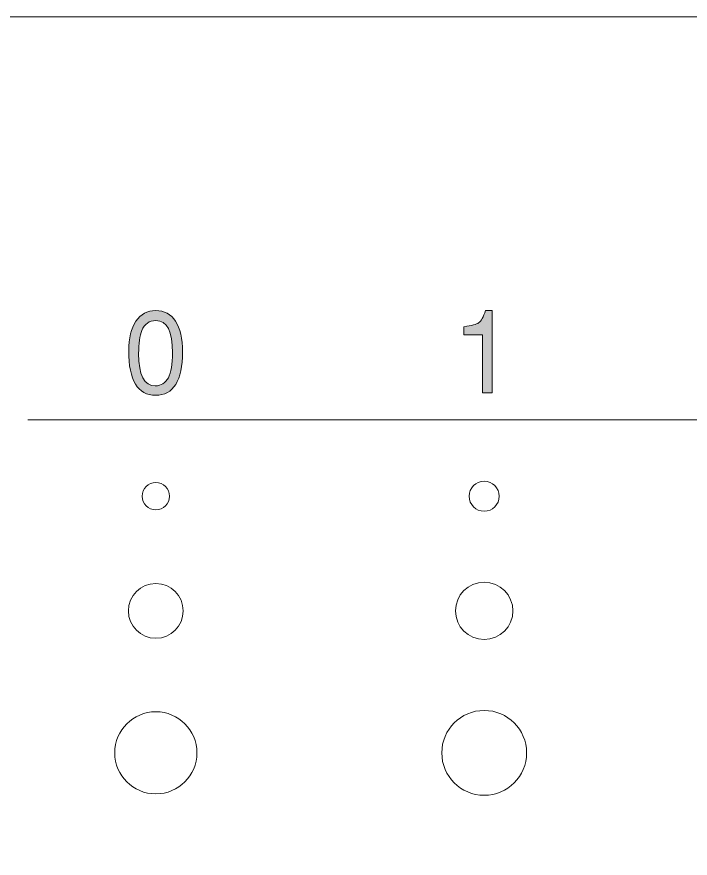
# Model space of a CAD drawing. Header units: inches. Extents: x 1.04 to 10.11, y -6.95 to -1.5.
# Drawn here: x 5.272 to 6.24, y -2.721 to -1.51 of the extents above; entities that cross this region are included whole.
import ezdxf

# ---------------------------------------------------------------- set-up
doc = ezdxf.new("R2010")
doc.units = ezdxf.units.IN
doc.header["$MEASUREMENT"] = 0
doc.layers.add('Layer 1', color=7, linetype='Continuous')

# ---------------------------------------------------------------- blocks, each defined once
blk = doc.blocks.new('block 101')
at = {"layer": 'Layer 1', "true_color": 0xed1f24}
h = blk.add_hatch(color=240, dxfattribs=at)
h.dxf.hatch_style = 2
edge = h.paths.add_edge_path()
edge.add_spline(control_points=[(5.5102, -1.9922), (5.5102, -2.0338), (5.4973, -2.0546), (5.4716, -2.0546), (5.4458, -2.0546), (5.4329, -2.0332), (5.4329, -1.9906), (5.4329, -1.9724), (5.4363, -1.9583), (5.4432, -1.9481), (5.4501, -1.9378), (5.4596, -1.9327), (5.4716, -1.9327), (5.484, -1.9327), (5.4936, -1.9378), (5.5002, -1.9481), (5.5069, -1.9583), (5.5102, -1.973), (5.5102, -1.9922)], knot_values=[0, 0, 0, 0, 1, 1, 1, 2, 2, 2, 3, 3, 3, 4, 4, 4, 5, 5, 5, 6, 6, 6, 6], degree=3, periodic=1)
edge = h.paths.add_edge_path()
edge.add_spline(control_points=[(5.4959, -1.9937), (5.4959, -1.9626), (5.4879, -1.9471), (5.4721, -1.9471), (5.4624, -1.9471), (5.4556, -1.9519), (5.4517, -1.9616), (5.4487, -1.969), (5.4472, -1.9801), (5.4472, -1.9947), (5.4472, -2.0257), (5.4552, -2.0412), (5.4711, -2.0411), (5.4796, -2.0409), (5.4859, -2.0371), (5.4899, -2.0295), (5.4939, -2.0219), (5.4959, -2.0099), (5.4959, -1.9937)], knot_values=[0, 0, 0, 0, 1, 1, 1, 2, 2, 2, 3, 3, 3, 4, 4, 4, 5, 5, 5, 6, 6, 6, 6], degree=3, periodic=1)
at = {"layer": 'Layer 1', "lineweight": 0}
for points in [[(5.5102, -1.9922), (5.5102, -2.0338), (5.4973, -2.0546), (5.4716, -2.0546), (5.4458, -2.0546), (5.4329, -2.0332), (5.4329, -1.9906), (5.4329, -1.9724), (5.4363, -1.9583), (5.4432, -1.9481), (5.4501, -1.9378), (5.4596, -1.9327), (5.4716, -1.9327), (5.484, -1.9327), (5.4936, -1.9378), (5.5002, -1.9481), (5.5069, -1.9583), (5.5102, -1.973), (5.5102, -1.9922)], [(5.4959, -1.9937), (5.4959, -1.9626), (5.4879, -1.9471), (5.4721, -1.9471), (5.4624, -1.9471), (5.4556, -1.9519), (5.4517, -1.9616), (5.4487, -1.969), (5.4472, -1.9801), (5.4472, -1.9947), (5.4472, -2.0257), (5.4552, -2.0412), (5.4711, -2.0411), (5.4796, -2.0409), (5.4859, -2.0371), (5.4899, -2.0295), (5.4939, -2.0219), (5.4959, -2.0099), (5.4959, -1.9937)]]:
    blk.add_open_spline(points, degree=3, knots=[0, 0, 0, 0, 1, 1, 1, 2, 2, 2, 3, 3, 3, 4, 4, 4, 5, 5, 5, 6, 6, 6, 6], dxfattribs=at)
blk = doc.blocks.new('block 100')
at = {"layer": 'Layer 1'}
blk.add_blockref('block 101', (0, 0), dxfattribs=at)
blk = doc.blocks.new('block 103')
at = {"layer": 'Layer 1', "true_color": 0xed1f24}
h = blk.add_hatch(color=240, dxfattribs=at)
h.dxf.hatch_style = 2
edge = h.paths.add_edge_path()
edge.add_spline(control_points=[(5.9558, -2.0509), (5.9558, -2.0509), (5.9418, -2.0509), (5.9418, -2.0509), (5.9418, -2.0509), (5.9418, -1.9676), (5.9418, -1.9676), (5.9418, -1.9676), (5.915, -1.9676), (5.915, -1.9676), (5.915, -1.9676), (5.915, -1.9561), (5.915, -1.9561), (5.9261, -1.9544), (5.9332, -1.9526), (5.9362, -1.9506), (5.9397, -1.948), (5.9431, -1.9421), (5.9462, -1.9327), (5.9462, -1.9327), (5.9558, -1.9327), (5.9558, -1.9327), (5.9558, -1.9327), (5.9558, -2.0509), (5.9558, -2.0509)], knot_values=[0, 0, 0, 0, 1, 1, 1, 2, 2, 2, 3, 3, 3, 4, 4, 4, 5, 5, 5, 6, 6, 6, 7, 7, 7, 8, 8, 8, 8], degree=3, periodic=1)
at = {"layer": 'Layer 1', "lineweight": 0}
blk.add_open_spline([(5.9558, -2.0509), (5.9558, -2.0509), (5.9418, -2.0509), (5.9418, -2.0509), (5.9418, -2.0509), (5.9418, -1.9676), (5.9418, -1.9676), (5.9418, -1.9676), (5.915, -1.9676), (5.915, -1.9676), (5.915, -1.9676), (5.915, -1.9561), (5.915, -1.9561), (5.9261, -1.9544), (5.9332, -1.9526), (5.9362, -1.9506), (5.9397, -1.948), (5.9431, -1.9421), (5.9462, -1.9327), (5.9462, -1.9327), (5.9558, -1.9327), (5.9558, -1.9327), (5.9558, -1.9327), (5.9558, -2.0509), (5.9558, -2.0509)], degree=3, knots=[0, 0, 0, 0, 1, 1, 1, 2, 2, 2, 3, 3, 3, 4, 4, 4, 5, 5, 5, 6, 6, 6, 7, 7, 7, 8, 8, 8, 8], dxfattribs=at)
blk = doc.blocks.new('block 102')
at = {"layer": 'Layer 1'}
blk.add_blockref('block 103', (0, 0), dxfattribs=at)
blk = doc.blocks.new('block 127')
at = {"layer": 'Layer 1', "lineweight": 0}
blk.add_open_spline([(5.9658, -2.1999), (5.9658, -2.1879), (5.9561, -2.1782), (5.9442, -2.1782), (5.9322, -2.1782), (5.9225, -2.1879), (5.9225, -2.1999), (5.9225, -2.2118), (5.9322, -2.2215), (5.9442, -2.2215), (5.9561, -2.2215), (5.9658, -2.2118), (5.9658, -2.1999)], degree=3, knots=[0, 0, 0, 0, 1, 1, 1, 2, 2, 2, 3, 3, 3, 4, 4, 4, 4], dxfattribs=at)
blk = doc.blocks.new('block 128')
at = {"layer": 'Layer 1', "lineweight": 0}
blk.add_open_spline([(5.4916, -2.1999), (5.4916, -2.189), (5.4828, -2.1802), (5.4719, -2.1802), (5.461, -2.1802), (5.4522, -2.189), (5.4522, -2.1999), (5.4522, -2.2108), (5.461, -2.2196), (5.4719, -2.2196), (5.4828, -2.2196), (5.4916, -2.2108), (5.4916, -2.1999)], degree=3, knots=[0, 0, 0, 0, 1, 1, 1, 2, 2, 2, 3, 3, 3, 4, 4, 4, 4], dxfattribs=at)
blk = doc.blocks.new('block 139')
at = {"layer": 'Layer 1', "lineweight": 0}
blk.add_open_spline([(5.9855, -2.3648), (5.9855, -2.342), (5.967, -2.3235), (5.9442, -2.3235), (5.9213, -2.3235), (5.9028, -2.342), (5.9028, -2.3648), (5.9028, -2.3876), (5.9213, -2.4061), (5.9442, -2.4061), (5.967, -2.4061), (5.9855, -2.3876), (5.9855, -2.3648)], degree=3, knots=[0, 0, 0, 0, 1, 1, 1, 2, 2, 2, 3, 3, 3, 4, 4, 4, 4], dxfattribs=at)
blk = doc.blocks.new('block 140')
at = {"layer": 'Layer 1', "lineweight": 0}
blk.add_open_spline([(5.5113, -2.3648), (5.5113, -2.3431), (5.4936, -2.3254), (5.4719, -2.3254), (5.4502, -2.3254), (5.4325, -2.3431), (5.4325, -2.3648), (5.4325, -2.3866), (5.4502, -2.4042), (5.4719, -2.4042), (5.4936, -2.4042), (5.5113, -2.3866), (5.5113, -2.3648)], degree=3, knots=[0, 0, 0, 0, 1, 1, 1, 2, 2, 2, 3, 3, 3, 4, 4, 4, 4], dxfattribs=at)
blk = doc.blocks.new('block 151')
at = {"layer": 'Layer 1', "lineweight": 0}
blk.add_open_spline([(6.0052, -2.5691), (6.0052, -2.5354), (5.9779, -2.5081), (5.9442, -2.5081), (5.9105, -2.5081), (5.8832, -2.5354), (5.8832, -2.5691), (5.8832, -2.6028), (5.9105, -2.6301), (5.9442, -2.6301), (5.9779, -2.6301), (6.0052, -2.6028), (6.0052, -2.5691)], degree=3, knots=[0, 0, 0, 0, 1, 1, 1, 2, 2, 2, 3, 3, 3, 4, 4, 4, 4], dxfattribs=at)
blk = doc.blocks.new('block 152')
at = {"layer": 'Layer 1', "lineweight": 0}
blk.add_open_spline([(5.531, -2.5691), (5.531, -2.5365), (5.5045, -2.51), (5.4719, -2.51), (5.4393, -2.51), (5.4128, -2.5365), (5.4128, -2.5691), (5.4128, -2.6017), (5.4393, -2.6281), (5.4719, -2.6281), (5.5045, -2.6281), (5.531, -2.6017), (5.531, -2.5691)], degree=3, knots=[0, 0, 0, 0, 1, 1, 1, 2, 2, 2, 3, 3, 3, 4, 4, 4, 4], dxfattribs=at)
blk = doc.blocks.new('block 99')
at = {"layer": 'Layer 1', "lineweight": 0}
blk.add_lwpolyline([(10.1113, -1.5102), (4.639, -1.5102), (4.639, -6.9491), (10.1113, -6.9491), (10.1113, -1.5102)], dxfattribs=at)
at = {"layer": 'Layer 1', "color": 7, "lineweight": 5, "true_color": 0xffffff}
blk.add_lwpolyline([(5.288, -2.0899), (9.937, -2.0899)], dxfattribs=at)
at = {"layer": 'Layer 1'}
for name in ['block 100', 'block 102', 'block 127', 'block 128', 'block 139', 'block 140', 'block 152', 'block 151']:
    blk.add_blockref(name, (0, 0), dxfattribs=at)

msp = doc.modelspace()

# ---------------------------------------------------------------- block references
at = {"layer": 'Layer 1'}
msp.add_blockref('block 99', (0, 0), dxfattribs=at)

doc.saveas('drawing.dxf')
